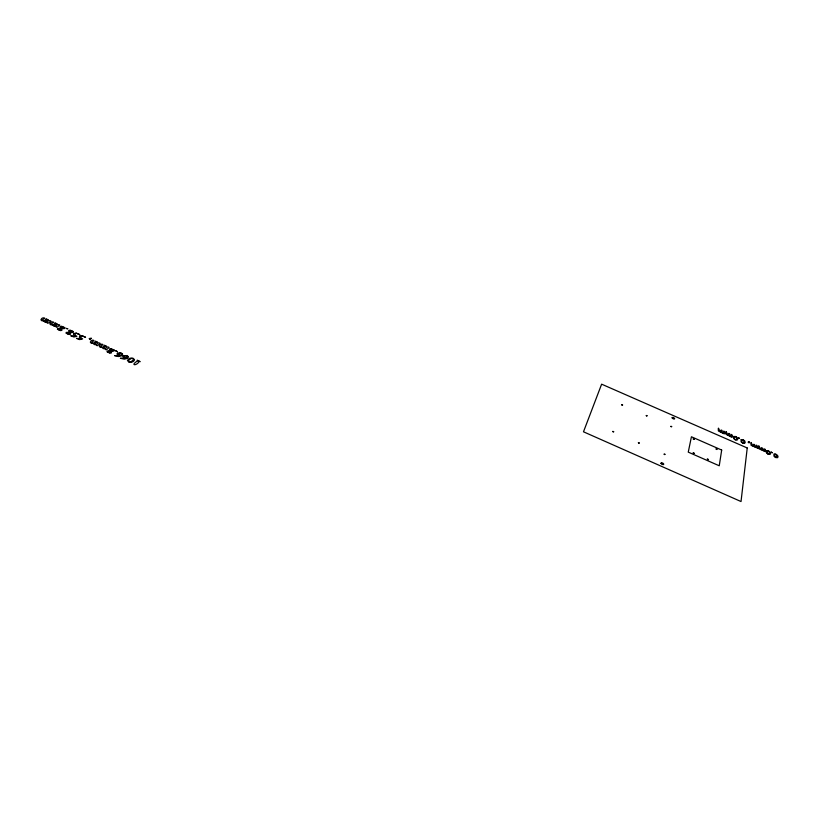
<?xml version="1.0" encoding="UTF-8"?>
<svg xmlns="http://www.w3.org/2000/svg" width="819" height="819" viewBox="0 0 819 819"><rect width="100%" height="100%" fill="white"/><g stroke="black" fill="none" stroke-linecap="round" stroke-linejoin="round"><path stroke-width="1.23" d="M716.43 449.508C714.557 447.369 718.632 450.46 716.492 449.129M707.77 459.735C705.886 457.524 710.012 460.708 707.831 459.346M693.57 453.48C691.727 451.289 695.812 454.463 693.652 453.091M693.58 439.465C691.768 437.356 695.781 440.417 693.662 439.097M664.035 454.064C666.932 454.473 663.114 454.719 664.68 454.35M670.792 426.3C673.484 426.648 669.881 426.863 671.406 426.576M638.318 442.7C641.216 443.12 637.377 443.345 638.953 442.987M646.16 415.479C648.935 415.909 645.259 416.052 646.775 415.755M612.704 431.388C615.612 431.808 611.742 432.022 613.339 431.674M621.621 404.709C624.406 405.129 620.7 405.272 622.235 404.975M672.215 417.69L673.433 418.233M661.107 463.144L662.417 463.718M731.213 436.885C734.817 438.749 730.405 430.989 731.244 436.384L729.483 435.667C731.275 433.661 727.333 431.9 728.603 435.227C727.098 435.913 725.47 427.088 726.064 434.367L731.213 436.885M723.525 433.527C727.118 435.36 722.778 427.672 723.566 433.026L721.795 432.309C723.617 430.313 719.686 428.552 720.925 431.859C719.41 432.565 717.874 423.751 718.386 430.999L723.525 433.527M764.946 449.774L765.489 451.689L758.824 448.699C757.933 441.103 759.889 450.358 761.363 449.559C759.93 446.201 763.892 447.901 762.243 450.01L764.014 450.726C762.1 447.532 766.512 449.447 764.946 449.774M757.77 448.218L751.095 445.321C750.245 437.97 752.159 446.846 753.634 446.181C752.251 442.813 756.203 444.574 754.514 446.631L756.285 447.348C755.517 442.649 758.159 446.683 757.77 448.218M747.235 447.973L741.031 501.545L583.486 431.797L601.627 384.172L747.235 447.973M102.457 347.543L103.102 348.536L105.426 348.955C106.009 350.993 107.269 348.843 108.978 347.635C109.92 347.451 106.204 345.679 105.61 348.761L103.491 347.88L105.723 346.242C108.743 347.266 102.518 344.072 104.504 345.69L102.539 347.358L100.891 347.102L100.348 346.529L102.682 344.83C103.931 344.41 99.816 343.079 99.283 346.273L100.051 347.154L102.457 347.543M93.489 343.478L94.124 344.461L96.458 344.881C97.021 346.908 98.321 344.768 100.031 343.581C100.983 343.386 97.256 341.636 96.642 344.686L94.523 343.816L96.785 342.188C99.805 343.212 93.601 340.028 95.567 341.636L93.571 343.284L91.923 343.028L91.38 342.455L93.745 340.776C94.871 340.376 90.97 339.035 90.325 342.209L91.083 343.089L93.489 343.478M114.179 350.061L114.046 350.962L111.312 351.238L111.486 352.856L110.125 353.153L107.043 351.781L107.187 351.023L109.859 350.89L109.541 348.966L110.954 348.628L114.179 350.061M721.682 450.061L719.246 465.786L688.257 452.129L691.431 436.773L721.682 450.061M89.783 338.605L90.602 339.148L90.1 339.547L89.158 338.523L91.513 338.339L89.783 338.605M52.989 325.102L53.583 326.064L55.938 326.494C56.388 328.48 57.883 326.371 59.633 325.256C60.606 325.051 56.849 323.372 56.142 326.31L54.023 325.44L56.398 323.874C59.459 324.846 53.081 321.826 55.19 323.321L53.092 324.918L50.901 324.089L53.389 322.471C54.545 322.062 50.604 320.792 49.836 323.843L50.573 324.703L52.989 325.102M44.103 321.068L44.687 322.031L47.041 322.461C47.062 324.375 49.396 322.399 50.758 321.232C51.74 321.028 47.983 319.359 47.246 322.276L45.127 321.406L47.533 319.85C50.594 320.823 44.236 317.803 46.325 319.297L44.206 320.884L42.015 320.055L44.523 318.448C45.69 318.048 41.749 316.789 40.95 319.809L41.677 320.659L44.103 321.068M73.362 331.552L73.188 332.432L70.393 332.668L70.485 334.254L69.083 334.521L66.032 333.159L66.206 332.422L68.939 332.319L68.704 330.436L70.147 330.129L73.362 331.552M64.783 327.661L64.599 328.532L61.794 328.767L61.875 330.344L60.463 330.61L57.412 329.248L57.606 328.511L60.34 328.419L60.125 326.546L61.579 326.238L64.783 327.661M137.797 360.718C129.33 365.96 137.049 365.898 139.199 361.384C142.915 362.766 134.93 358.896 137.797 360.718M777.088 456.316L776.862 457.217L775.685 457.411L774.6 456.244L774.856 454.187L777.477 455.231L778.05 456.797L777.538 457.708L775.644 457.534L773.955 456.173L773.914 454.054L775.931 454.105L777.088 456.316M769.625 453.05L769.389 453.941L768.202 454.135L767.127 452.968L767.413 450.921L768.417 450.952L769.625 453.05M115.745 350.86L117.025 351.443L115.745 350.86M110.606 351.996L109.613 352.835L107.78 351.965L108.958 351.085L110.606 351.996M744.266 441.943L743.99 442.823L742.772 442.997L741.738 441.851L742.096 439.844L743.12 439.885L744.266 441.943M736.834 438.697L736.557 439.568L735.339 439.742L734.305 438.595L734.684 436.599L735.718 436.64L736.834 438.697M66.329 328.45L67.701 328.747L66.329 328.45M69.635 333.405L68.581 334.203L66.769 333.343L68.008 332.504L69.635 333.405M61.026 329.504L59.971 330.292L58.149 329.433L59.408 328.603L61.026 329.504M123.208 355.722L122.799 356.797L125.747 358.231L120.373 358.272L124.253 359.162L127.815 358.323L128.419 356.818L127.15 355.579L123.208 355.722M110.616 349.211L111.149 350.993L113.083 350.634L113.411 349.897L110.616 349.211M117.434 353.102L117.015 354.177L119.963 355.6L114.578 355.63L118.458 356.531L122.031 355.692L122.645 354.207L121.376 352.969L117.434 353.102M69.779 330.692L70.239 332.422L72.584 331.388L69.779 330.692M61.21 326.801L61.64 328.532L64.015 327.498L61.21 326.801M766.461 450.798L766.482 452.897L768.161 454.258L770.055 454.432L770.587 453.531L770.024 451.975L768.488 450.849L766.461 450.798M134.49 359.643L133.589 361.333L131.644 362.254L128.675 361.937L127.436 360.391L129.883 358.169L133.231 358.353L134.49 359.643M741.144 439.711L741.082 441.779L742.731 443.12L744.645 443.304L745.208 442.424L744.706 440.888L743.191 439.772L741.144 439.711M733.732 436.466L733.64 438.523L735.288 439.854L737.202 440.049L737.786 439.179L737.295 437.643L735.79 436.537L733.732 436.466M127.61 356.664L126.208 358.046L123.966 356.705L125.573 355.518L127.61 356.664M121.836 354.043L120.424 355.426L118.182 354.074L119.799 352.907L121.836 354.043M79.689 336.138L79.31 337.356L81.214 338.943L76.525 338.39L79.658 339.598L82.658 338.923L81.081 337.909L80.825 336.281L82.156 335.892L85.575 337.254L81.839 335.626L79.689 336.138M73.956 333.528L73.556 334.756L75.461 336.333L70.762 335.77L73.894 336.978L76.904 336.312L75.338 335.299L75.082 333.681L76.433 333.292L79.842 334.654L76.116 333.026L73.956 333.528M133.528 359.736L131.101 361.691L128.88 361.814L128.44 360.514L131.327 358.364L132.985 358.466L133.528 359.736M748.617 441.851L749.211 442.884L748.208 442.424L748.412 441.687L749.283 441.851L748.617 441.851M771.273 452.139L772.204 452.743L771.273 452.139M738.554 437.817L739.465 438.421L738.554 437.817M672.307 418.059A1.331 0.594 26.2 0 0 674.416 418.98A1.331 0.594 26.2 0 0 673.566 417.639A1.331 0.594 26.2 0 0 672.307 418.059M661.199 463.564A1.433 0.686 26.9 0 0 663.472 464.557A1.433 0.686 26.9 0 0 662.581 463.042A1.433 0.686 26.9 0 0 661.199 463.564"/></g></svg>
